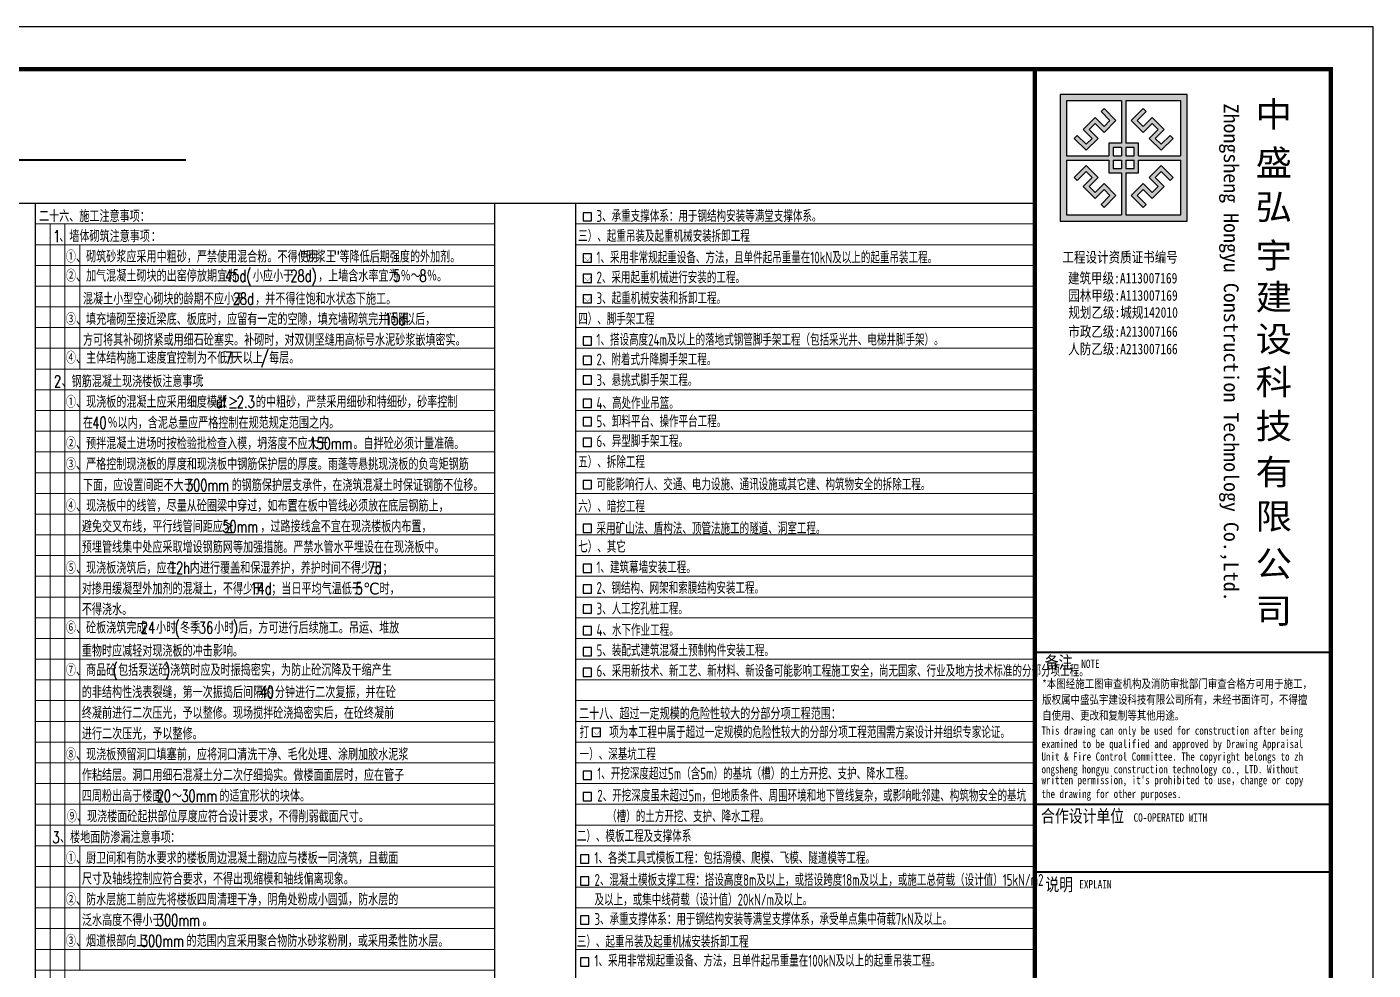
# Model space of a CAD drawing. Extents: x 1051052 to 1482120, y -981644 to -673261.
# Drawn here: x 1225440 to 1270877, y -792731 to -760876 of the extents above; entities that cross this region are included whole.
import ezdxf
from ezdxf.enums import TextEntityAlignment as Align

# ---------------------------------------------------------------- set-up
doc = ezdxf.new("R2010")
doc.units = 0
doc.header["$LTSCALE"] = 1000
doc.header["$MEASUREMENT"] = 0
doc.layers.add('TEXT', color=7, linetype='Continuous', lineweight=25)
doc.layers.add('图框外框__细线', color=9, linetype='Continuous', lineweight=18)
for name, color, linetype in [('TK', 142, 'Continuous'), ('填充', 8, 'Continuous'), ('层0', 7, 'Continuous'), ('总说明_TEXT', 7, 'Continuous'), ('钢筋', 1, 'Continuous')]:
    doc.layers.add(name, color=color, linetype=linetype)
doc.styles.add('_TCH_DIM', font='SIMPLEX', dxfattribs={"bigfont": 'GBCBIG'})
doc.styles.add('HYZT1', font='', dxfattribs={"width": 0.8})
doc.styles.add('HYZT2', font='simhei_0.ttf', dxfattribs={"width": 0.8})
doc.styles.add('TSSD_Rein', font='Tssdeng.shx', dxfattribs={"width": 0.7, "bigfont": 'hztxt.shx'})
doc.styles.get('HYZT1').set_extended_font_data('SimSun')

# ---------------------------------------------------------------- blocks, each defined once
blk = doc.blocks.new('A$C05385F37')
at = {"layer": 'TK'}
h = blk.add_hatch(color=256, dxfattribs=at)
h.paths.add_polyline_path([(-4400, -1600), (-7400, -1600), (-7400, -4600), (-4400, -4600)])
h.paths.add_polyline_path([(-4550, -3150), (-4550, -4450), (-5850, -4450), (-5850, -3450), (-5550, -3450), (-5550, -3150)], flags=16)
h.paths.add_polyline_path([(-4550, -3050), (-5550, -3050), (-5550, -2750), (-5850, -2750), (-5850, -1750), (-4550, -1750)], flags=16)
h.paths.add_polyline_path([(-4730, -3563), (-4801, -3634), (-5013, -3422), (-5154, -3563), (-4943, -3775), (-5225, -4058), (-5437, -3846), (-5578, -3987), (-5366, -4199), (-5437, -4270), (-5720, -3987), (-5437, -3704), (-5225, -3917), (-5084, -3775), (-5296, -3563), (-5013, -3280)], flags=0)
h.paths.add_polyline_path([(-5013, -2920), (-5296, -2637), (-5084, -2425), (-5225, -2283), (-5437, -2496), (-5720, -2213), (-5437, -1930), (-5366, -2001), (-5578, -2213), (-5437, -2354), (-5225, -2142), (-4943, -2425), (-5154, -2637), (-5013, -2778), (-4801, -2566), (-4730, -2637)], flags=0)
h.paths.add_polyline_path([(-5650, -3150), (-5650, -3350), (-5850, -3350), (-5850, -3150)], flags=16)
h.paths.add_polyline_path([(-5650, -3050), (-5850, -3050), (-5850, -2850), (-5650, -2850)], flags=16)
h.paths.add_polyline_path([(-5950, -3150), (-5950, -3350), (-6150, -3350), (-6150, -3150)], flags=16)
h.paths.add_polyline_path([(-5950, -3050), (-6150, -3050), (-6150, -2850), (-5950, -2850)], flags=16)
h.paths.add_polyline_path([(-5950, -3450), (-5950, -4450), (-7250, -4450), (-7250, -3150), (-6250, -3150), (-6250, -3450)], flags=16)
h.paths.add_polyline_path([(-5950, -2750), (-6250, -2750), (-6250, -3050), (-7250, -3050), (-7250, -1750), (-5950, -1750)], flags=16)
h.paths.add_polyline_path([(-6080, -3987), (-6363, -4270), (-6434, -4199), (-6222, -3987), (-6363, -3846), (-6575, -4058), (-6857, -3775), (-6646, -3563), (-6787, -3422), (-6999, -3634), (-7070, -3563), (-6787, -3280), (-6504, -3563), (-6716, -3775), (-6575, -3917), (-6363, -3704)], flags=0)
h.paths.add_polyline_path([(-6080, -2213), (-6363, -2496), (-6575, -2283), (-6716, -2425), (-6504, -2637), (-6787, -2920), (-7070, -2637), (-6999, -2566), (-6787, -2778), (-6646, -2637), (-6857, -2425), (-6575, -2142), (-6363, -2354), (-6222, -2213), (-6434, -2001), (-6363, -1930)], flags=0)
for points in [[(-6575, -2283), (-6363, -2496), (-6080, -2213), (-6363, -1930), (-6434, -2001), (-6222, -2213), (-6363, -2354), (-6575, -2142), (-6857, -2425), (-6646, -2637), (-6787, -2778), (-6999, -2566), (-7070, -2637), (-6787, -2920), (-6504, -2637), (-6716, -2425)], [(-5084, -2425), (-5296, -2637), (-5013, -2920), (-4730, -2637), (-4801, -2566), (-5013, -2778), (-5154, -2637), (-4943, -2425), (-5225, -2142), (-5437, -2354), (-5578, -2213), (-5366, -2001), (-5437, -1930), (-5720, -2213), (-5437, -2496), (-5225, -2283)], [(-6716, -3775), (-6504, -3563), (-6787, -3280), (-7070, -3563), (-6999, -3634), (-6787, -3422), (-6646, -3563), (-6857, -3775), (-6575, -4058), (-6363, -3846), (-6222, -3987), (-6434, -4199), (-6363, -4270), (-6080, -3987), (-6363, -3704), (-6575, -3917)], [(-5225, -3917), (-5437, -3704), (-5720, -3987), (-5437, -4270), (-5366, -4199), (-5578, -3987), (-5437, -3846), (-5225, -4058), (-4943, -3775), (-5154, -3563), (-5013, -3422), (-4801, -3634), (-4730, -3563), (-5013, -3280), (-5296, -3563), (-5084, -3775)]]:
    blk.add_hatch(color=256, dxfattribs=at).paths.add_polyline_path(points)
for p, q in [((-8000, -1000), (-1000, -1000)), ((-1000, -1000), (-1000, -26100)), ((-5950, -1750), (-5950, -2750)), ((-5850, -1750), (-5850, -2750)), ((-5950, -2850), (-5950, -3050)), ((-5850, -2850), (-5850, -3050)), ((-7250, -3050), (-6250, -3050)), ((-7250, -3150), (-6250, -3150)), ((-6150, -3050), (-5950, -3050)), ((-6150, -3150), (-5950, -3150)), ((-5950, -3150), (-5950, -3350)), ((-5850, -3050), (-5650, -3050)), ((-5850, -3150), (-5650, -3150)), ((-5850, -3150), (-5850, -3350)), ((-5550, -3050), (-4550, -3050)), ((-5550, -3150), (-4550, -3150)), ((-5950, -3450), (-5950, -4450)), ((-5850, -3450), (-5850, -4450)), ((-8000, -14800), (-1000, -14800)), ((-8000, -26600), (-1000, -26600)), ((-1000, -26600), (-8000, -26600)), ((-8000, -26600), (-1000, -26600)), ((-8000, -26600), (-2830, -26600)), ((-8000, -26600), (-1000, -26600)), ((-8000, -26600), (-1000, -26600)), ((-8000, -26600), (-1000, -26600)), ((-5600, -26600), (-5600, -31400)), ((-3300, -26600), (-3300, -31400)), ((-8000, -27400), (-1000, -27400)), ((-8000, -28200), (-1000, -28200)), ((-8000, -29000), (-1000, -29000)), ((-8000, -29800), (-1000, -29800)), ((-8000, -30600), (-1000, -30600)), ((-8000, -31400), (-1000, -31400)), ((-8000, -31400), (-1000, -31400)), ((-8000, -31400), (-1000, -31400)), ((-8000, -31400), (-1000, -31400)), ((-1000, -34600), (-8000, -34600)), ((-7944, -34600), (-1000, -34600)), ((-8000, -36200), (-1000, -36200)), ((-8000, -36200), (-1000, -36200)), ((-1000, -36200), (-8000, -36200)), ((-8000, -36200), (-1000, -36200)), ((-8000, -36200), (-2830, -36200)), ((-8000, -36200), (-1000, -36200)), ((-8000, -36200), (-1000, -36200)), ((-8000, -38600), (-1000, -38600)), ((-8000, -38600), (-1000, -38600)), ((-6250, -38600), (-6250, -41000)), ((-4500, -38600), (-4500, -41000)), ((-2750, -38600), (-2750, -41000)), ((-8000, -39400), (-1000, -39400)), ((-8000, -40200), (-1000, -40200))]:
    blk.add_line(p, q, dxfattribs=at)
for points, const_width in [([(-8000, -1000), (-8000, -41000)], 100), ([(-8000, -14800), (-1000, -14800)], 50), ([(-1000, -18400), (-8000, -18400)], 50), ([(-1000, -20000), (-8000, -20000)], 50), ([(-8000, -26600), (-1000, -26600)], 50), ([(-1000, -26600), (-8000, -26600)], 50), ([(-1000, -26600), (-7944, -26600)], 50), ([(-8000, -31400), (-1000, -31400)], 50), ([(-1000, -31400), (-8000, -31400)], 50), ([(-1000, -31400), (-8000, -31400)], 50), ([(-1000, -33000), (-7944, -33000)], 50), ([(-8000, -36200), (-1000, -36200)], 50), ([(-7944, -36200), (-1000, -36200)], 50), ([(-8000, -37800), (-1000, -37800)], 50)]:
    blk.add_lwpolyline(points, dxfattribs=dict(at, const_width=const_width))
for points in [[(-7400, -4600), (-4400, -4600), (-4400, -1600), (-7400, -1600)], [(-6504, -2637), (-6787, -2920), (-7070, -2637), (-6999, -2566), (-6787, -2778), (-6646, -2637), (-6857, -2425), (-6575, -2142), (-6363, -2354), (-6222, -2213), (-6434, -2001), (-6363, -1930), (-6080, -2213), (-6363, -2496), (-6575, -2283), (-6716, -2425)], [(-5296, -2637), (-5013, -2920), (-4730, -2637), (-4801, -2566), (-5013, -2778), (-5154, -2637), (-4943, -2425), (-5225, -2142), (-5437, -2354), (-5578, -2213), (-5366, -2001), (-5437, -1930), (-5720, -2213), (-5437, -2496), (-5225, -2283), (-5084, -2425)], [(-6504, -3563), (-6787, -3280), (-7070, -3563), (-6999, -3634), (-6787, -3422), (-6646, -3563), (-6857, -3775), (-6575, -4058), (-6363, -3846), (-6222, -3987), (-6434, -4199), (-6363, -4270), (-6080, -3987), (-6363, -3704), (-6575, -3917), (-6716, -3775)], [(-5296, -3563), (-5013, -3280), (-4730, -3563), (-4801, -3634), (-5013, -3422), (-5154, -3563), (-4943, -3775), (-5225, -4058), (-5437, -3846), (-5578, -3987), (-5366, -4199), (-5437, -4270), (-5720, -3987), (-5437, -3704), (-5225, -3917), (-5084, -3775)]]:
    blk.add_lwpolyline(points, close=True, dxfattribs=at)
for points in [[(-5950, -1750), (-7250, -1750), (-7250, -3050)], [(-4550, -3050), (-4550, -1750), (-5850, -1750)], [(-5950, -2750), (-6250, -2750), (-6250, -3050)], [(-5950, -2850), (-6150, -2850), (-6150, -3050)], [(-5550, -3050), (-5550, -2750), (-5850, -2750)], [(-5650, -3050), (-5650, -2850), (-5850, -2850)], [(-7250, -3150), (-7250, -4450), (-5950, -4450)], [(-6250, -3150), (-6250, -3450), (-5950, -3450)], [(-6150, -3150), (-6150, -3350), (-5950, -3350)], [(-5850, -4450), (-4550, -4450), (-4550, -3150)], [(-5850, -3350), (-5650, -3350), (-5650, -3150)], [(-5850, -3450), (-5550, -3450), (-5550, -3150)]]:
    blk.add_lwpolyline(points, dxfattribs=at)
at = {"layer": 'TK', "style": 'HYZT2', "width": 0.99}
blk.add_text('Zhongsheng Hongyu Construction Technology Co.,Ltd.', height=350, rotation=270, dxfattribs=at).set_placement((-3530, -1814))
at = {"layer": 'TK'}
for s, height, style, width, p in [('中', 600, 'HYZT2', 1.05, (-2778, -2366)), ('盛', 600, 'HYZT2', 1.05, (-2778, -3515)), ('弘', 600, 'HYZT2', 1.05, (-2778, -4559)), ('宇', 600, 'HYZT2', 1.05, (-2778, -5708)), ('工程设计资质证书编号', 250, 'HYZT1', 0.8, (-7346, -5574)), ('建', 600, 'HYZT2', 1.05, (-2778, -6696)), ('设', 600, 'HYZT2', 1.05, (-2778, -7687)), ('科', 600, 'HYZT2', 1.05, (-2778, -8702)), ('技', 600, 'HYZT2', 1.05, (-2778, -9744)), ('有', 600, 'HYZT2', 1.05, (-2778, -10833)), ('限', 600, 'HYZT2', 1.05, (-2778, -11880)), ('公', 600, 'HYZT2', 1.05, (-2778, -13003)), ('司', 600, 'HYZT2', 1.05, (-2778, -14115)), ('备注', 300, 'HYZT1', 0.8, (-7763, -15187)), ('NOTE', 200, 'HYZT1', 0.8, (-6902, -15171)), ('*本图经施工图审查机构及消防审批部门审查合格方可用于施工，', 200, 'HYZT1', 0.8, (-7826, -15644)), ('版权属中盛弘宇建设科技有限公司所有，未经书面许可，不得擅', 200, 'HYZT1', 0.8, (-7826, -16019)), ('自使用、更改和复制等其他用途。', 200, 'HYZT1', 0.8, (-7826, -16394)), ('This drawing can only be used for construction after being ', 196, 'HYZT1', 0.8, (-7842, -16750)), ('examined to be qualified and approved by Drawing Appraisal ', 196, 'HYZT1', 0.8, (-7842, -17066)), ('Unit & Fire Control Committee. The copyright belongs to zh', 196, 'HYZT1', 0.8, (-7842, -17365)), ('ongsheng hongyu construction technology co., LTD. Without ', 196, 'HYZT1', 0.8, (-7842, -17665)), ("written permission, it's prohibited to use，change or copy ", 196, 'HYZT1', 0.8, (-7842, -17921)), ('the drawing for other purposes.', 196, 'HYZT1', 0.8, (-7842, -18248)), ('合作设计单位', 300, 'HYZT1', 0.8, (-7852, -18825)), ('CO-OPERATED WITH', 200, 'HYZT1', 0.8, (-5665, -18809)), ('说明', 300, 'HYZT1', 0.8, (-7751, -20445)), ('EXPLAIN', 200, 'HYZT1', 0.8, (-6948, -20388)), ('审    定  ', 300, 'HYZT1', 0.8, (-7796, -26996)), ('APPROVED BY', 200, 'HYZT1', 0.8, (-7745, -27326)), ('审    核  ', 300, 'HYZT1', 0.8, (-7801, -27810)), ('VERIFIED BY', 200, 'HYZT1', 0.8, (-7767, -28134)), ('项目负责人', 300, 'HYZT1', 0.8, (-7790, -28609)), ('PROJECT CHIEF', 200, 'HYZT1', 0.8, (-7756, -28919)), ('专业负责人', 300, 'HYZT1', 0.8, (-7794, -29388)), ('DIVISION CHIEF', 200, 'HYZT1', 0.8, (-7746, -29719)), ('校    对 ', 300, 'HYZT1', 0.8, (-7770, -30176)), ('CHECKED BY', 200, 'HYZT1', 0.8, (-7762, -30504)), ('设    计 ', 300, 'HYZT1', 0.8, (-7776, -30998)), ('DESIGNED BY', 200, 'HYZT1', 0.8, (-7756, -31322)), ('建设单位', 300, 'HYZT1', 0.8, (-7747, -31846)), ('CONSTRUCTION', 200, 'HYZT1', 0.8, (-6206, -31788)), ('工程名称', 300, 'HYZT1', 0.8, (-7762, -33477)), ('PROJECT', 200, 'HYZT1', 0.8, (-6192, -33453)), ('项目名称', 300, 'HYZT1', 0.8, (-7762, -35077)), ('SUB PROJECT', 200, 'HYZT1', 0.8, (-6192, -35053)), ('图纸名称', 300, 'HYZT1', 0.8, (-7737, -36636)), ('DRAWING TITLE', 200, 'HYZT1', 0.8, (-6112, -36612)), ('工程编号', 300, 'HYZT1', 0.8, (-7753, -38197)), ('JOB NO.', 200, 'HYZT1', 0.8, (-7404, -38497)), ('阶段', 300, 'HYZT1', 0.8, (-7753, -38997)), ('专业', 300, 'HYZT1', 0.8, (-4325, -38995)), ('STAGE', 200, 'HYZT1', 0.8, (-7742, -39297)), ('DISCIPLINE', 200, 'HYZT1', 0.8, (-4328, -39303)), ('比例', 300, 'HYZT1', 0.8, (-7798, -39809)), ('图号', 300, 'HYZT1', 0.8, (-4317, -39795)), ('SCALE', 200, 'HYZT1', 0.8, (-7746, -40099)), ('DWG NO.', 200, 'HYZT1', 0.8, (-4328, -40103)), ('日期', 300, 'HYZT1', 0.8, (-7798, -40600)), ('版本号', 300, 'HYZT1', 0.8, (-4287, -40582)), ('DATE', 200, 'HYZT1', 0.8, (-7717, -40895)), ('VERSION NUMBER', 200, 'HYZT1', 0.8, (-4456, -40881)), ('签字齐全  盖章有效', 300, 'HYZT1', 0.8, (-3990, -41678))]:
    blk.add_text(s, height=height, dxfattribs=dict(at, style=style, width=width)).set_placement(p)
at = {"layer": 'TK', "style": 'HYZT1', "width": 0.8}
for s, p in [('建筑甲级:A113007169', (-5922, -5945)), ('园林甲级:A113007169', (-5915, -6355)), ('规划乙级:城规142010', (-5911, -6757)), ('市政乙级:A213007166', (-5915, -7209)), ('人防乙级:A213007166', (-5915, -7621))]:
    blk.add_text(s, height=250, dxfattribs=at).set_placement(p, align=Align.MIDDLE_CENTER)
blk = doc.blocks.new('A2K')
at = {"layer": 'TK'}
blk.add_lwpolyline([(0, 0), (59400, 0), (59400, 42000), (0, 42000)], close=True, dxfattribs=at)
at = {"layer": 'TK', "const_width": 100}
blk.add_lwpolyline([(2500, 1000), (58400, 1000), (58400, 41000), (2500, 41000)], close=True, dxfattribs=at)
at = {"color": 4}
blk.add_blockref('A$C05385F37', (59400, 42000), dxfattribs=at)

msp = doc.modelspace()

# ---------------------------------------------------------------- linework, layer by layer
at = {"layer": '图框外框__细线'}
for p, q in [((1225723.017, -767531.161), (1241223.017, -767531.161)), ((1226223.017, -767531.161), (1226223.017, -808831.161)), ((1226723.017, -767531.161), (1226723.017, -808831.161)), ((1243951.54, -767531.162), (1259451.54, -767531.162)), ((1225723.017, -768231.161), (1241223.017, -768231.161)), ((1225723.017, -768231.161), (1241223.017, -768231.161)), ((1227223.017, -768231.161), (1227223.017, -772431.161)), ((1243951.54, -768231.162), (1259451.54, -768231.162)), ((1243951.54, -768231.162), (1259451.54, -768231.162)), ((1225723.017, -768931.161), (1241223.017, -768931.161)), ((1243951.54, -768931.162), (1259451.54, -768931.162)), ((1225723.017, -769631.161), (1241223.017, -769631.161)), ((1243951.54, -769631.162), (1259451.54, -769631.162)), ((1225723.016, -770331.161), (1241223.016, -770331.161)), ((1225723.016, -770331.161), (1241223.016, -770331.161)), ((1243951.539, -770331.162), (1259451.539, -770331.162)), ((1243951.539, -770331.162), (1259451.539, -770331.162)), ((1225723.016, -771031.161), (1241223.016, -771031.161)), ((1243951.539, -771031.162), (1259451.539, -771031.162)), ((1225723.016, -771731.161), (1241223.016, -771731.161)), ((1243951.539, -771731.162), (1259451.539, -771731.162)), ((1225723.015, -772431.161), (1241223.015, -772431.161)), ((1225723.015, -772431.161), (1241223.015, -772431.161)), ((1243951.538, -772431.162), (1259451.538, -772431.162)), ((1243951.538, -772431.162), (1259451.538, -772431.162)), ((1225723.015, -773131.161), (1241223.015, -773131.161)), ((1227223.017, -773131.161), (1227223.017, -787831.161)), ((1243951.538, -773131.162), (1259451.538, -773131.162)), ((1225723.015, -773831.161), (1241223.015, -773831.161)), ((1243951.538, -773831.162), (1259451.538, -773831.162)), ((1225723.014, -774531.161), (1241223.014, -774531.161)), ((1225723.014, -774531.161), (1241223.014, -774531.161)), ((1243951.537, -774531.162), (1259451.537, -774531.162)), ((1243951.537, -774531.162), (1259451.537, -774531.162)), ((1225723.014, -775231.161), (1241223.014, -775231.161)), ((1243951.537, -775231.162), (1259451.537, -775231.162)), ((1225723.014, -775931.161), (1241223.014, -775931.161)), ((1243951.537, -775931.162), (1259451.537, -775931.162)), ((1225723.013, -776631.161), (1241223.013, -776631.161)), ((1225723.013, -776631.161), (1241223.013, -776631.161)), ((1243951.537, -776631.162), (1259451.537, -776631.162)), ((1243951.537, -776631.162), (1259451.537, -776631.162)), ((1225723.013, -777331.161), (1241223.013, -777331.161)), ((1243951.537, -777331.162), (1259451.537, -777331.162)), ((1225723.013, -778031.161), (1241223.013, -778031.161)), ((1243951.537, -778031.162), (1259451.537, -778031.162)), ((1225723.012, -778731.161), (1241223.012, -778731.161)), ((1225723.012, -778731.161), (1241223.012, -778731.161)), ((1243951.536, -778731.162), (1259451.536, -778731.162)), ((1243951.536, -778731.162), (1259451.536, -778731.162)), ((1225723.012, -779431.161), (1241223.012, -779431.161)), ((1243951.536, -779431.162), (1259451.536, -779431.162)), ((1225723.012, -780131.161), (1241223.012, -780131.161)), ((1243951.536, -780131.162), (1259451.536, -780131.162)), ((1225723.034, -780831.161), (1241223.034, -780831.161)), ((1225723.034, -780831.161), (1241223.034, -780831.161)), ((1243951.557, -780831.162), (1259451.557, -780831.162)), ((1243951.557, -780831.162), (1259451.557, -780831.162)), ((1225723.034, -781531.161), (1241223.034, -781531.161)), ((1243951.557, -781531.162), (1259451.557, -781531.162)), ((1225723.034, -782231.161), (1241223.034, -782231.161)), ((1243951.557, -782231.162), (1259451.557, -782231.162)), ((1225723.033, -782931.161), (1241223.033, -782931.161)), ((1225723.033, -782931.161), (1241223.033, -782931.161)), ((1243951.556, -782931.162), (1259451.556, -782931.162)), ((1243951.556, -782931.162), (1259451.556, -782931.162)), ((1225723.033, -783631.161), (1241223.033, -783631.161)), ((1243951.556, -783631.162), (1259451.556, -783631.162)), ((1225723.033, -784331.161), (1241223.033, -784331.161)), ((1243951.556, -784331.162), (1259451.556, -784331.162)), ((1225723.04, -785031.161), (1241223.04, -785031.161)), ((1225723.04, -785031.161), (1241223.04, -785031.161)), ((1243951.563, -785031.162), (1259451.563, -785031.162)), ((1243951.563, -785031.162), (1259451.563, -785031.162)), ((1225723.04, -785731.161), (1241223.04, -785731.161)), ((1243951.563, -785731.162), (1259451.563, -785731.162)), ((1225723.04, -786431.161), (1241223.04, -786431.161)), ((1243951.563, -786431.162), (1259451.563, -786431.162)), ((1225723.039, -787131.161), (1241223.039, -787131.161)), ((1225723.039, -787131.161), (1241223.039, -787131.161)), ((1243951.562, -787131.162), (1259451.562, -787131.162)), ((1243951.562, -787131.162), (1259451.562, -787131.162)), ((1225723.039, -787831.161), (1241223.039, -787831.161)), ((1243951.562, -787831.162), (1259451.562, -787831.162)), ((1225723.039, -788531.161), (1241223.039, -788531.161)), ((1227223.017, -788531.161), (1227223.017, -792731.161)), ((1243951.562, -788531.162), (1259451.562, -788531.162)), ((1225723.038, -789231.161), (1241223.038, -789231.161)), ((1225723.038, -789231.161), (1241223.038, -789231.161)), ((1243951.561, -789231.162), (1259451.561, -789231.162)), ((1243951.561, -789231.162), (1259451.561, -789231.162)), ((1225723.038, -789931.161), (1241223.038, -789931.161)), ((1243951.561, -789931.162), (1259451.561, -789931.162)), ((1225723.038, -790631.161), (1241223.038, -790631.161)), ((1243951.561, -790631.162), (1259451.561, -790631.162)), ((1225723.037, -791331.161), (1241223.037, -791331.161)), ((1225723.037, -791331.161), (1241223.037, -791331.161)), ((1243951.56, -791331.162), (1259451.56, -791331.162)), ((1243951.56, -791331.162), (1259451.56, -791331.162)), ((1225723.037, -792031.161), (1241223.037, -792031.161)), ((1243951.56, -792031.162), (1259451.56, -792031.162)), ((1225723.037, -792731.161), (1241223.037, -792731.161))]:
    msp.add_line(p, q, dxfattribs=at)
at = {"layer": '总说明_TEXT', "linetype": 'ByBlock', "ltscale": 100}
for points in [[(1244498.473, -767150.571), (1244218.309, -767150.571), (1244218.309, -767430.735), (1244498.473, -767430.735)], [(1244498.473, -768543.817), (1244218.309, -768543.817), (1244218.309, -768823.981), (1244498.473, -768823.981)], [(1244498.473, -769231.099), (1244218.309, -769231.099), (1244218.309, -769511.263), (1244498.473, -769511.263)], [(1244498.473, -769920.129), (1244218.309, -769920.129), (1244218.309, -770200.293), (1244498.473, -770200.293)], [(1244498.473, -771346.342), (1244218.309, -771346.342), (1244218.309, -771626.506), (1244498.473, -771626.506)], [(1244498.473, -772000.724), (1244218.309, -772000.724), (1244218.309, -772280.888), (1244498.473, -772280.888)], [(1244498.473, -772664.853), (1244218.309, -772664.853), (1244218.309, -772945.017), (1244498.473, -772945.017)], [(1244498.473, -773446.014), (1244218.309, -773446.014), (1244218.309, -773726.178), (1244498.473, -773726.178)], [(1244498.473, -774067.703), (1244218.309, -774067.703), (1244218.309, -774347.867), (1244498.473, -774347.867)], [(1244498.473, -774765.293), (1244218.309, -774765.293), (1244218.309, -775045.457), (1244498.473, -775045.457)], [(1244498.473, -776194.99), (1244218.309, -776194.99), (1244218.309, -776475.154), (1244498.473, -776475.154)], [(1244498.473, -777671.061), (1244218.309, -777671.061), (1244218.309, -777951.225), (1244498.473, -777951.225)], [(1244498.473, -779026.109), (1244218.309, -779026.109), (1244218.309, -779306.273), (1244498.473, -779306.273)], [(1244498.473, -779722.853), (1244218.309, -779722.853), (1244218.309, -780003.017), (1244498.473, -780003.017)], [(1244498.473, -780399.168), (1244218.309, -780399.168), (1244218.309, -780679.332), (1244498.473, -780679.332)], [(1244498.473, -781129.682), (1244218.309, -781129.682), (1244218.309, -781409.846), (1244498.473, -781409.846)], [(1244498.473, -781833.733), (1244218.309, -781833.733), (1244218.309, -782113.897), (1244498.473, -782113.897)], [(1244498.473, -782539.312), (1244218.309, -782539.312), (1244218.309, -782819.476), (1244498.473, -782819.476)], [(1244804.762, -784562.827), (1244524.598, -784562.827), (1244524.598, -784842.991), (1244804.762, -784842.991)], [(1244497.105, -786008.743), (1244216.941, -786008.743), (1244216.941, -786288.908), (1244497.105, -786288.908)], [(1244497.105, -786737.477), (1244216.941, -786737.477), (1244216.941, -787017.641), (1244497.105, -787017.641)], [(1244403.105, -788841.316), (1244122.941, -788841.316), (1244122.941, -789121.48), (1244403.105, -789121.48)], [(1244403.105, -789583.06), (1244122.941, -789583.06), (1244122.941, -789863.224), (1244403.105, -789863.224)], [(1244403.105, -790894.659), (1244122.941, -790894.659), (1244122.941, -791174.823), (1244403.105, -791174.823)], [(1244403.105, -792319.926), (1244122.941, -792319.926), (1244122.941, -792600.09), (1244403.105, -792600.09)]]:
    msp.add_lwpolyline(points, close=True, dxfattribs=at)
at = {"layer": '总说明_TEXT', "linetype": 'ByBlock', "ltscale": 100, "const_width": 9.89}
for points in [[(1244259.222, -768652.82), (1244364.157, -768772.656), (1244514.063, -768577.923)], [(1244259.222, -769340.102), (1244364.157, -769459.938), (1244514.063, -769265.205)], [(1244259.222, -770029.132), (1244364.157, -770148.968), (1244514.063, -769954.235)], [(1244565.512, -784671.83), (1244670.446, -784791.665), (1244820.353, -784596.932)]]:
    msp.add_lwpolyline(points, dxfattribs=at)
at = {"layer": '钢筋'}
for p, q in [((1189669.644, -766831.161), (1259451.54, -766831.162)), ((1225723.017, -766831.161), (1225723.057, -819391.036)), ((1241223.017, -766831.162), (1241223.057, -819391.036)), ((1243951.54, -766831.161), (1243951.543, -813699.619)), ((1259451.54, -766831.162), (1259451.544, -819391.036))]:
    msp.add_line(p, q, dxfattribs=at)
at = {"layer": '钢筋', "const_width": 60}
msp.add_lwpolyline([(1218176.595, -765370.229), (1230811.993, -765370.229)], dxfattribs=at)

# ---------------------------------------------------------------- block references
at = {"layer": '填充', "xscale": 1.427198797693996, "yscale": 1.427198797693996, "zscale": 1.427198797693996}
msp.add_blockref('A2K', (1186101.718, -820818.235), dxfattribs=at)

# ---------------------------------------------------------------- texts
at = {"layer": 'TEXT', "style": 'TSSD_Rein', "width": 0.7}
for s, p in [('3、承重支撑体系：用于钢结构安装等满堂支撑体系。', (1244665.43, -767462.558)), ('三）、起重吊装及起重机械安装拆卸工程', (1244046.486, -768138.302)), ('1、采用非常规起重设备、方法，且单件起吊重量在10kN及以上的起重吊装工程。', (1244665.43, -768864.046)), ('2、采用起重机械进行安装的工程。', (1244665.43, -769539.79)), ('3、起重机械安装和拆卸工程。', (1244665.43, -770239.534)), ('四）、脚手架工程', (1244046.486, -770940.278)), ('1、搭设高度24m及以上的落地式钢管脚手架工程（包括采光井、电梯井脚手架）。', (1244665.43, -771641.022)), ('2、附着式升降脚手架工程。', (1244665.43, -772307.766)), ('3、悬挑式脚手架工程。', (1244665.43, -773006.51)), ('4、高处作业吊篮。', (1244665.43, -773780.254)), ('5、卸料平台、操作平台工程。', (1244665.43, -774396.998)), ('6、异型脚手架工程。', (1244665.43, -775065.742)), ('五）、拆除工程', (1244046.486, -775771.486)), ('可能影响行人、交通、电力设施、通讯设施或其它建、构筑物安全的拆除工程。', (1244665.43, -776529.23)), ('六）、暗挖工程', (1244046.486, -777270.974)), ('采用矿山法、盾构法、顶管法施工的隧道、洞室工程。', (1244665.43, -778012.718)), ('七）、其它', (1244046.486, -778633.462)), ('1、建筑幕墙安装工程。', (1244665.43, -779328.206)), ('2、钢结构、网架和索膜结构安装工程。', (1244665.43, -780024.95)), ('3、人工挖孔桩工程。', (1244665.43, -780722.694)), ('4、水下作业工程。', (1244665.43, -781447.438)), ('5、装配式建筑混凝土预制构件安装工程。', (1244665.43, -782134.182)), ('6、采用新技术、新工艺、新材料、新设备可能影响工程施工安全，尚无国家、行业及地方技术标准的分部分项工程。', (1244665.43, -782824.926)), ('打    项为本工程中属于超过一定规模的危险性较大的分部分项工程范围需方案设计并组织专家论证。', (1244095.392, -784899.518)), ('一）、深基坑工程', (1244095.392, -785641.262)), ('1、开挖深度超过5m（含5m）的基坑（槽）的土方开挖、支护、降水工程。', (1244691.26, -786296.006)), ('2、开挖深度虽未超过5m，但地质条件、周围环境和地下管线复杂，或影响毗邻建、构筑物安全的基坑', (1244691.26, -787038.75)), ('（槽）的土方开挖、支护、降水工程。', (1245023.259, -787738.75)), ('二）、模板工程及支撑体系', (1244001.392, -788402.494)), ('1、各类工具式模板工程：包括滑模、爬模、飞模、隧道模等工程。', (1244597.26, -789144.238)), ('2、混凝土模板支撑工程：搭设高度8m及以上，或搭设跨度18m及以上，或施工总荷载（设计值）15kN/m2', (1244597.26, -789885.982)), ('及以上，或集中线荷载（设计值）20kN/m及以上。', (1244597.26, -790552.726)), ('3、承重支撑体系：用于钢结构安装等满堂支撑体系，承受单点集中荷载7kN及以上。', (1244597.26, -791207.47)), ('三）、起重吊装及起重机械安装拆卸工程', (1244001.392, -791970.214)), ('1、采用非常规起重设备、方法，且单件起吊重量在100kN及以上的起重吊装工程。', (1244597.26, -792612.958))]:
    msp.add_text(s, height=400, dxfattribs=at).set_placement(p)
at = {"layer": '层0', "style": '_TCH_DIM'}
for s, p in [('二十六、施工注意事项：', (1225848.454, -767467.99)), ('、墙体砌筑注意事项', (1226531.137, -768146.271)), ('：', (1229619.04, -768146.271)), ('①、砌筑砂浆应采用中粗砂，严禁使用混合粉。不得使用', (1226756.595, -768834.684)), ('砂浆王', (1234848.388, -768834.684)), ('等降低后期强度的外加剂。', (1235989.118, -768834.684)), ('②、加气混凝土砌块的出窑停放期宜为', (1226756.595, -769481.276)), ('小应小于', (1233066.443, -769481.276)), ('，上墙含水率宜为', (1235268.844, -769481.276)), ('％～', (1238053.647, -769481.276)), ('％。', (1238942.704, -769481.276)), ('混凝土小型空心砌块的龄期不应小于', (1227331.079, -770256.763)), ('，并不得往饱和水状态下施工。', (1233144.97, -770256.763)), ('③、填充墙砌至接近梁底、板底时，应留有一定的空隙，填充墙砌筑完并间隔', (1226756.595, -770946.271)), ('以后，', (1238206.291, -770946.271)), ('方可将其补砌挤紧或用细石砼塞实。补砌时，对双侧坚缝用高标号水泥砂浆嵌填密实。', (1227331.079, -771646.271)), ('④、主体结构施工速度宜控制为不低于', (1226756.595, -772251.196)), ('天以上', (1232385.014, -772251.196)), ('每层。', (1233615.744, -772251.196)), ('、钢筋混凝土现浇楼板注意事项', (1226609.566, -773046.271)), ('：', (1231277.256, -773046.271)), ('①、现浇板的混凝土应采用细度模数', (1226756.595, -773741.484)), ('的中粗砂，严禁采用细砂和特细砂，砂率控制', (1233169.3, -773741.484)), ('≥', (1232210.485, -773741.484)), ('在', (1227331.079, -774446.271)), ('％以内，含泥总量应严格控制在规范规定范围之内。', (1228161.322, -774446.271)), ('②、预拌混凝土进场时按检验批检查入模，坍落度不应大于', (1226756.595, -775141.484)), ('。自拌砼必须计量准确。', (1236462.917, -775141.484)), ('③、严格控制现浇板的厚度和现浇板中钢筋保护层的厚度。雨蓬等悬挑现浇板的负弯矩钢筋', (1226756.595, -775841.484)), ('下面，应设置间距不大于', (1227331.079, -776553.818)), ('的钢筋保护层支承件，在浇筑混凝土时保证钢筋不位移。', (1232349.468, -776553.818)), ('④、现浇板中的线管，尽量从砼圈梁中穿过，如布置在板中管线必须放在底层钢筋上，', (1226756.595, -777246.271)), ('避免交叉布线，平行线管间距应≥', (1227293.657, -777946.271)), ('，过路接线盒不宜在现浇楼板内布置，', (1233318.733, -777946.271)), ('预埋管线集中处应采取增设钢筋网等加强措施。严禁水管水平埋设在在现浇板中。', (1227293.657, -778641.318)), ('⑤、现浇板浇筑后，应在', (1226756.282, -779346.161)), ('内进行覆盖和保湿养护，养护时间不得少于', (1230938.957, -779346.161)), ('；', (1237443.577, -779346.161)), ('对掺用缓凝型外加剂的混凝土，不得少于', (1227293.782, -780046.161)), ('；当日平均气温低于', (1233688.159, -780046.161)), ('℃时，', (1236788.919, -780046.161)), ('不得浇水。', (1227293.782, -780746.161)), ('⑥、砼板浇筑完成', (1226756.282, -781366.127)), ('小时', (1229798.228, -781366.127)), ('冬季', (1230610.143, -781366.127)), ('小时', (1231756.343, -781366.127)), ('后，方可进行后续施工。吊运、堆放', (1232568.258, -781366.127)), ('重物时应减轻对现浇板的冲击影响。', (1227293.782, -782146.161)), ('⑦、商品砼', (1226756.282, -782796.207)), ('包括泵送砼', (1228516.07, -782796.207)), ('浇筑时应及时振捣密实，为防止砼沉降及干缩产生', (1230275.857, -782796.207)), ('的非结构性浅表裂缝，第一次振捣后间隔约', (1227293.782, -783546.161)), ('分钟进行二次复振，并在砼', (1233811.26, -783546.161)), ('终凝前进行二次压光，予以整修。现场搅拌砼浇捣密实后，在砼终凝前', (1227293.782, -784246.161)), ('二十八、超过一定规模的危险性较大的分部分项工程范围：', (1244077.004, -784267.99)), ('进行二次压光，予以整修。', (1227293.782, -784946.161)), ('⑧、现浇板预留洞口填塞前，应将洞口清洗干净、毛化处理、涂刷加胶水泥浆', (1226756.282, -785646.161)), ('作粘结层。洞口用细石混凝土分二次仔细捣实。做楼面面层时，应在管子', (1227293.782, -786346.161)), ('四周粉出高于楼面', (1227293.782, -787046.161)), ('～', (1230335.728, -787046.161)), ('的适宜形状的块体。', (1231937.399, -787046.161)), ('⑨、现浇楼面砼起拱部位厚度应符合设计要求，不得削弱截面尺寸。', (1226787.782, -787741.374)), ('、楼地面防渗漏注意事项', (1226556.675, -788446.161)), ('：', (1230276.493, -788446.161)), ('①、厨卫间和有防水要求的楼板周边混凝土翻边应与楼板一同浇筑，且截面', (1226756.282, -789146.161)), ('尺寸及轴线控制应符合要求，不得出现缩模和轴线偏离现象。', (1227297.532, -789846.161)), ('②、防水层施工前应先将楼板四周清理干净，阴角处粉成小圆弧，防水层的', (1226756.282, -790546.161)), ('泛水高度不得小于', (1227297.532, -791246.161)), ('③、烟道根部向上', (1226756.282, -791946.161)), ('的范围内宜采用聚合物防水砂浆粉刷，或采用柔性防水层。', (1230826.799, -791946.161)), ('。', (1231368.049, -791246.161))]:
    msp.add_text(s, height=400, dxfattribs=at).set_placement(p)
at = {"layer": '层0', "style": '_TCH_DIM', "width": 0.705882}
for s, p in [('1', (1226325.423, -768146.271)), ('"', (1234655.531, -768834.684)), ('"', (1235796.261, -768834.684)), ('45d(', (1232127.871, -769481.276)), ('28d)', (1234330.273, -769481.276)), ('5', (1237796.504, -769481.276)), ('8', (1238685.561, -769481.276)), ('28d', (1232386.398, -770256.763)), ('15d', (1237499.148, -770946.271)), ('7', (1232127.871, -772251.196)), ('/', (1233332.887, -772251.196)), ('2', (1226352.423, -773046.271)), ('uf', (1231811.914, -773741.484)), ('2.3', (1232526.443, -773741.484)), ('40', (1227647.037, -774446.271)), ('150mm', (1234971.488, -775141.484)), ('300mm', (1230806.611, -776553.818)), ('50mm', (1232033.019, -777946.271)), ('12h', (1230231.814, -779346.161)), ('7d', (1236942.149, -779346.161)), ('14d', (1232981.016, -780046.161)), ('5', (1236531.776, -780046.161)), ('24', (1229283.942, -781366.127)), ('(', (1230430.143, -781366.127)), ('36', (1231242.057, -781366.127)), (')', (1232388.258, -781366.127)), ('(', (1228336.07, -782796.207)), (')', (1230095.857, -782796.207)), ('40', (1233296.974, -783546.161)), ('20', (1229821.442, -787046.161)), ('30mm', (1230651.685, -787046.161)), ('3', (1226299.532, -788446.161)), ('300mm', (1229825.192, -791246.161)), ('300mm', (1229283.942, -791946.161))]:
    msp.add_text(s, height=400, dxfattribs=at).set_placement(p)

doc.saveas('drawing.dxf')
